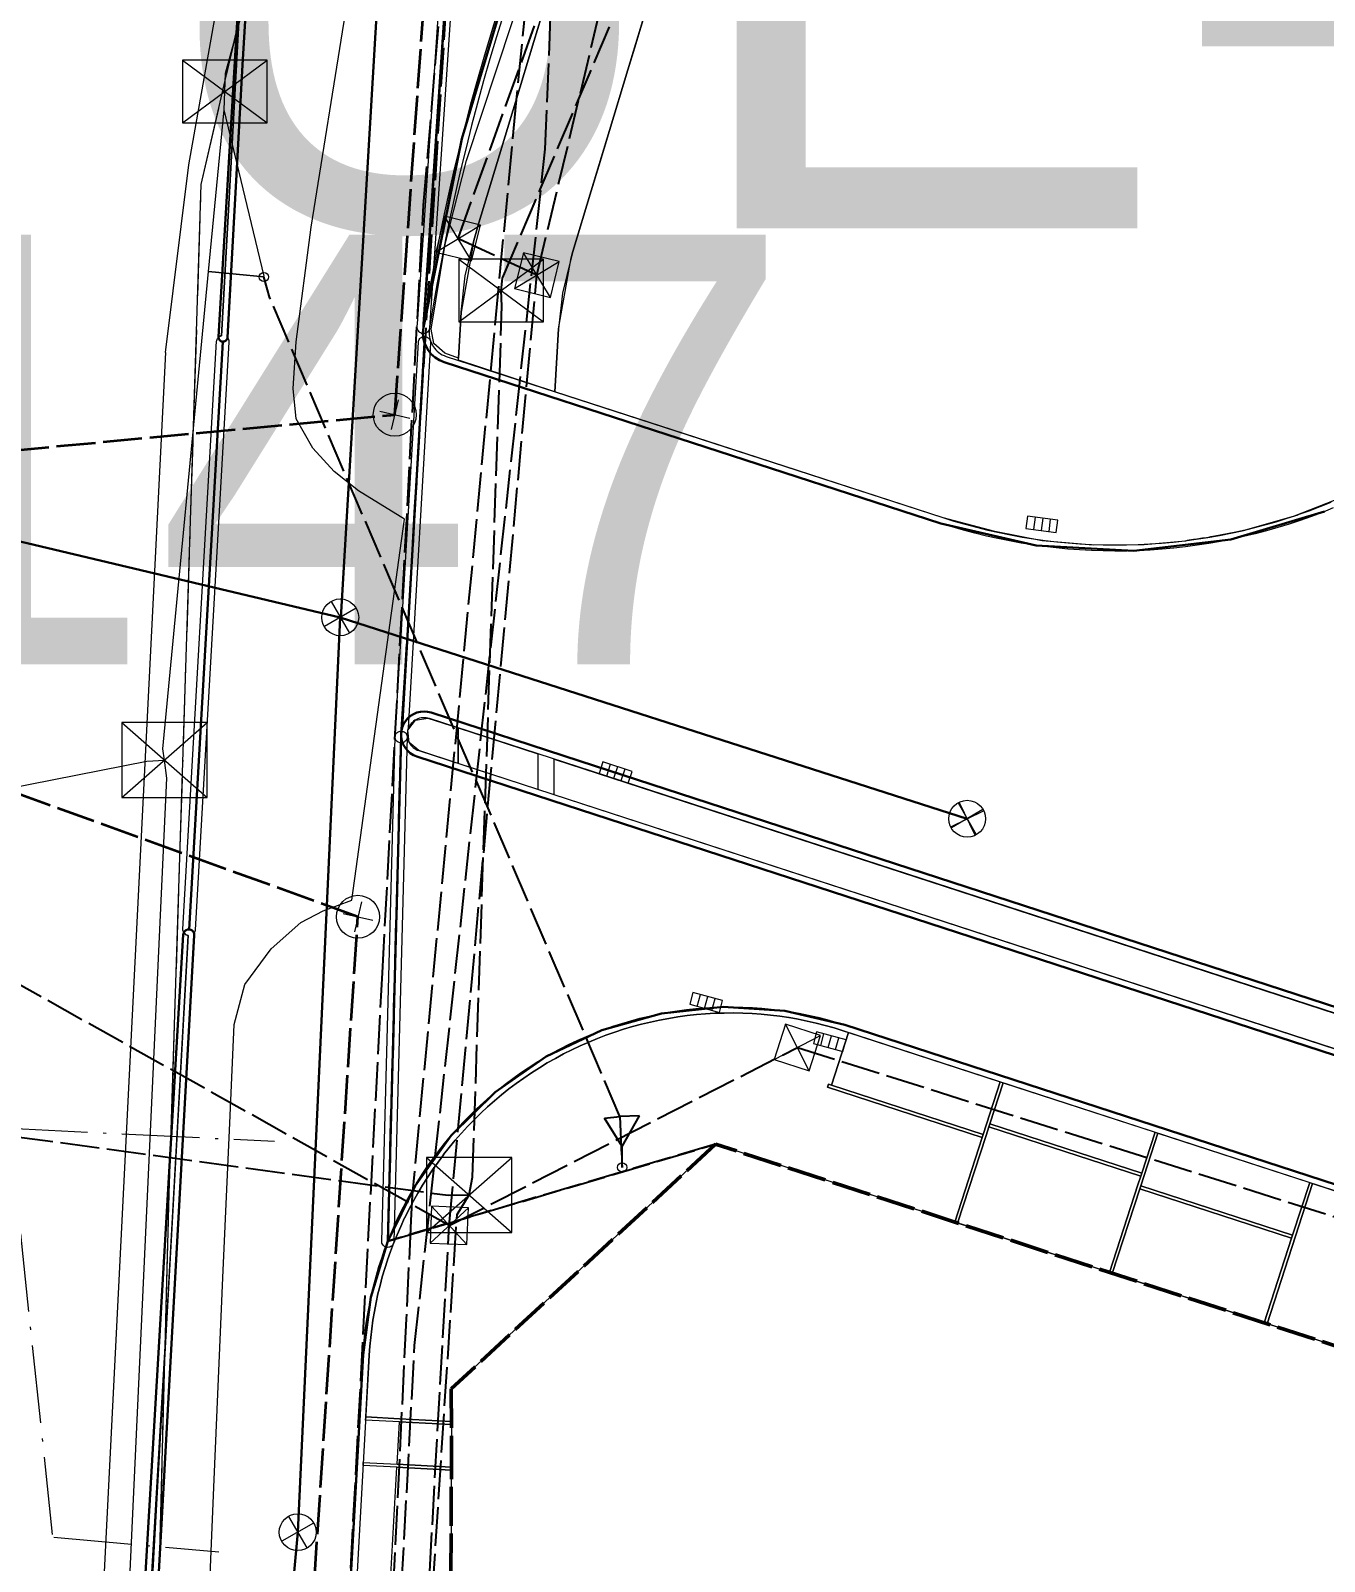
# Model space of a CAD drawing. Header units: metres. Extents: x 105014 to 106600, y 111320 to 118425.
# Drawn here: x 105715.6 to 105757.74, y 113969.18 to 114019.05 of the extents above; entities that cross this region are included whole.
import ezdxf
from ezdxf.enums import TextEntityAlignment as Align

# ---------------------------------------------------------------- set-up
doc = ezdxf.new("R2010")
doc.units = ezdxf.units.M
doc.linetypes.add('DASHDOT', pattern=[3.556, 2.54, -0.508, 0, -0.508])
doc.linetypes.add('DASHED', pattern=[1.524, 1.27, -0.254])
for name, color, linetype, lineweight in [('00-BASE-LIMITE', 7, 'DASHED', 50), ('00-BASE-UE', 42, 'DASHED', 25), ('10-PAV-CALZADA-BRT', 12, 'CONTINUOUS', 30), ('10-PAV-CALZADA-MIXTA', 8, 'CONTINUOUS', 30), ('10-PAV-SARDINEL', 252, 'CONTINUOUS', 13), ('20-EP-ZONA-DURA', 253, 'CONTINUOUS', 13), ('20-EP-ZONA-VERDE', 84, 'CONTINUOUS', 13), ('30-RED-ENEL-NODOS', 11, 'CONTINUOUS', 13), ('30-RED-ENEL-PROY', 1, 'DASHED', 25), ('30-RED-ETB-CAMARA', 151, 'CONTINUOUS', 13), ('30-RED-ETB-EXIST', 145, 'CONTINUOUS', 13), ('30-RED-ETB-PROY', 5, 'DASHED', 25), ('30-RED-MOVISTAR-PROY', 4, 'DASHED', 25), ('30-RED-VANTI-EXIST', 52, 'CONTINUOUS', 13), ('30-RED-VANTI-PROY', 2, 'DASHED', 25), ('30-RED-VANTI-RETIRO', 8, 'DASHDOT', 13), ('35-RH-ACUE-MENOR-EXIST', 151, 'CONTINUOUS', 13), ('35-RH-ACUE-MENOR-PROY', 5, 'DASHED', 25), ('35-RH-PLUV-COLECTOR', 96, 'CONTINUOUS', 30), ('35-RH-PLUV-NODOS', 94, 'CONTINUOUS', 13), ('35-RH-PLUV-RETIRO', 8, 'DASHDOT', 13), ('36-RH-SAN-COLECTOR-PROY', 6, 'DASHED', 35), ('36-RH-SAN-POZOS', 216, 'CONTINUOUS', 13), ('40-ROT-ESTACION', 1, 'CONTINUOUS', 25), ('40-ROT-UE', 7, 'CONTINUOUS', 25), ('60-PREDIAL-LOTE', 42, 'CONTINUOUS', 13)]:
    doc.layers.add(name, color=color, linetype=linetype, lineweight=lineweight)

# ---------------------------------------------------------------- blocks, each defined once
blk = doc.blocks.new('CAM_ETB_T_14')
for p, q in [((-1.39, -1.22), (1.39, 1.22)), ((-1.39, 1.22), (1.39, -1.22))]:
    blk.add_line(p, q)
blk.add_lwpolyline([(-1.39, -1.22), (1.39, -1.22), (1.39, 1.22), (-1.39, 1.22)], close=True)
blk = doc.blocks.new('CAM_ETB_T_13')
for p, q in [((-1.375, -1.025), (1.375, 1.025)), ((-1.375, 1.025), (1.375, -1.025))]:
    blk.add_line(p, q)
blk.add_lwpolyline([(-1.375, -1.025), (1.375, -1.025), (1.375, 1.025), (-1.375, 1.025)], close=True)
blk = doc.blocks.new('CAM_ETB_T_14A')
for p, q in [((-1.39, -1.22), (1.39, 1.22)), ((-1.39, 1.22), (1.39, -1.22))]:
    blk.add_line(p, q)
blk.add_lwpolyline([(-1.39, -1.22), (1.39, -1.22), (1.39, 1.22), (-1.39, 1.22)], close=True)
blk = doc.blocks.new('POSTE')
blk.add_circle((0, 0), 0.15)
blk = doc.blocks.new('CAJA_ENEL')
for p, q in [((-0.6, -0.6), (0.6, 0.6)), ((-0.6, 0.6), (0.6, -0.6))]:
    blk.add_line(p, q)
blk.add_lwpolyline([(-0.6, -0.6), (0.6, -0.6), (0.6, 0.6), (-0.6, 0.6)], close=True)
blk = doc.blocks.new('POZO_SAN')
for p, q in [((0, -0.5), (0, 0.5)), ((-0.5, 0), (0.5, 0))]:
    blk.add_line(p, q)
blk.add_circle((0, 0), 0.7)
blk = doc.blocks.new('POZO_PLUV')
for p, q in [((-0.42, -0.42), (0.42, 0.42)), ((-0.42, 0.42), (0.42, -0.42))]:
    blk.add_line(p, q)
blk.add_circle((0, 0), 0.6)
blk = doc.blocks.new('SUMIDERO')
for p, q in [((-0.25, -0.2), (-0.25, 0.2)), ((0, -0.2), (0, 0.2)), ((0.25, -0.2), (0.25, 0.2))]:
    blk.add_line(p, q)
blk.add_lwpolyline([(-0.5, -0.2), (0.5, -0.2), (0.5, 0.2), (-0.5, 0.2)], close=True)

msp = doc.modelspace()

# ---------------------------------------------------------------- linework, layer by layer
at = {"layer": '00-BASE-LIMITE'}
msp.add_lwpolyline([(105782.3816, 114013.2258), (105780.7395, 114008.8107), (105778.5836, 114004.6225), (105775.9445, 114000.7208), (105772.8597, 113997.1609), (105775.1539, 113996.4143), (105767.5701, 113973.1175), (105737.9081, 113982.7733), (105729.2995, 113974.8015), (105729.3091, 113973.1353), (105729.2861, 113968.1145)], dxfattribs=at)
at = {"layer": '00-BASE-UE'}
for points in [[(105729.7038, 114028.8785), (105728.4105, 114009.6341), (105728.4009, 114009.4911), (105728.3933, 114009.3779), (105728.3773, 114009.2115), (105728.3892, 114009.0448), (105728.4287, 114008.8823), (105728.1181, 114003.5331), (105727.8741, 113999.3287), (105727.6835, 113996.2855), (105727.6659, 113996.1648), (105727.6681, 113996.0427), (105727.6681, 113996.0323), (105727.2344, 113979.6134), (105737.9081, 113982.7733), (105729.2995, 113974.8015), (105729.3091, 113973.1353), (105729.2861, 113968.1145)], [(105782.3816, 114013.2258), (105780.7395, 114008.8107), (105778.5836, 114004.6225), (105775.9445, 114000.7208), (105772.8597, 113997.1609), (105775.1539, 113996.4143), (105772.2133, 113987.3807), (105770.8203, 113983.1017), (105770.3561, 113981.6755), (105769.1177, 113977.8719), (105767.5701, 113973.1175), (105737.9081, 113982.7733), (105727.2344, 113979.6134), (105727.6681, 113996.0323), (105727.6681, 113996.0427), (105727.6835, 113996.2855), (105727.8741, 113999.3287), (105728.1181, 114003.5331), (105729.7038, 114028.8785)]]:
    msp.add_lwpolyline(points, dxfattribs=at)
at = {"layer": '10-PAV-CALZADA-BRT'}
msp.add_lwpolyline([(105722.6717, 114025.1961), (105721.7205, 114009.0689), (105721.7209, 114009.046), (105721.725, 114009.0235), (105721.7325, 114009.0019), (105721.7432, 114008.9817), (105721.7571, 114008.9635), (105721.7736, 114008.9476), (105721.7923, 114008.9346), (105721.8129, 114008.9246), (105721.8348, 114008.918), (105721.8575, 114008.9149), (105720.7607, 113989.7691), (105720.7295, 113989.7681), (105720.699, 113989.7617), (105720.67, 113989.7501), (105720.6435, 113989.7336), (105720.6203, 113989.7128), (105720.601, 113989.6883), (105720.5863, 113989.6608), (105720.5765, 113989.6312), (105720.5721, 113989.6003), (105716.38, 113918.5322)], dxfattribs=at)
at = {"layer": '10-PAV-CALZADA-MIXTA'}
for points in [[(105730.8077, 114045.3045), (105728.3933, 114009.3779), (105728.3772, 114009.2114), (105728.3891, 114009.0446), (105728.4286, 114008.8821), (105727.7011, 113996.3495), (105727.6759, 113996.2491), (105727.6648, 113996.1462), (105727.668, 113996.0427), (105727.2341, 113979.6134), (105726.6853, 113977.7953), (105726.4303, 113975.9133), (105724.7854, 113946.2987)], [(105731.4369, 114021.5335), (105729.6482, 114015.5225), (105728.3933, 114009.3779), (105728.4009, 114009.491), (105728.4105, 114009.634), (105730.7959, 114045.127)], [(105718.5167, 113946.1347), (105720.9297, 113989.5803), (105720.9291, 113989.6084), (105720.924, 113989.6361), (105720.9147, 113989.6626), (105720.9014, 113989.6874), (105720.8843, 113989.7097), (105720.864, 113989.7291), (105720.8409, 113989.7451), (105720.8155, 113989.7573), (105720.7886, 113989.7654), (105720.7607, 113989.7691), (105721.8575, 114008.9149), (105721.8804, 114008.9155), (105721.9029, 114008.9196), (105721.9245, 114008.9273), (105721.9446, 114008.9382), (105721.9627, 114008.9521), (105721.9785, 114008.9687), (105721.9914, 114008.9876), (105722.0013, 114009.0083), (105722.0077, 114009.0302), (105722.0107, 114009.0529), (105722.3059, 114014.3583), (105722.4055, 114016.1477), (105722.5055, 114017.9371), (105722.6067, 114019.7263)], [(105770.8203, 113983.1017), (105733.4959, 113995.2519), (105728.6465, 113996.8305), (105728.5321, 113996.858), (105728.4147, 113996.8673), (105728.2974, 113996.8582), (105728.1829, 113996.8308), (105728.0742, 113996.7858), (105727.9738, 113996.7244), (105727.8842, 113996.648), (105727.8078, 113996.5585), (105727.7462, 113996.4582), (105727.7011, 113996.3495), (105727.6834, 113996.2855), (105727.6834, 113996.2855), (105727.8741, 113999.3296), (105728.4288, 114008.8822), (105728.5476, 114008.6404), (105728.6514, 114008.5109), (105728.7751, 114008.4004), (105728.9155, 114008.3118), (105729.0685, 114008.2477), (105745.2513, 114002.9963), (105748.3523, 114002.2779), (105751.5306, 114002.1017), (105754.692, 114002.473), (105757.743, 114003.3807)]]:
    msp.add_lwpolyline(points, dxfattribs=at)
for points in [[(105733.5077, 113993.6705), (105770.3559, 113981.6755), (105769.1177, 113977.8719), (105742.1263, 113986.6585), (105740.1645, 113987.1191), (105738.1533, 113987.245), (105736.1494, 113987.0325), (105734.2093, 113986.4877), (105732.3877, 113985.626), (105730.736, 113984.4715), (105729.3008, 113983.057), (105728.1225, 113981.4222), (105727.2344, 113979.6133), (105727.6682, 113996.0322), (105727.692, 113995.9122), (105727.7351, 113995.7977), (105727.7961, 113995.6916), (105727.8736, 113995.5969), (105727.9654, 113995.5161), (105728.0692, 113995.4512), (105728.1821, 113995.4041), (105733.5077, 113993.6705)], [(105727.6834, 113996.2855), (105727.6682, 113996.0427), (105727.6659, 113996.1647), (105727.6834, 113996.2855)]]:
    msp.add_lwpolyline(points, close=True, dxfattribs=at)
at = {"layer": '10-PAV-SARDINEL'}
for points in [[(105724.7854, 113946.2987), (105726.4303, 113975.9133), (105726.4501, 113976.2051), (105726.477, 113976.4963), (105726.5109, 113976.7868), (105726.552, 113977.0764), (105726.6001, 113977.3649), (105726.6552, 113977.6522), (105726.7173, 113977.938), (105726.7863, 113978.2222), (105726.8622, 113978.5046), (105726.945, 113978.7851), (105727.0347, 113979.0635), (105727.131, 113979.3397), (105727.2341, 113979.6134), (105727.668, 113996.0427), (105727.6644, 113996.1047), (105727.6659, 113996.1669), (105727.6726, 113996.2286), (105727.6843, 113996.2897), (105727.7011, 113996.3495), (105728.4286, 114008.8821), (105728.4054, 114008.9625), (105728.3891, 114009.0446), (105728.3797, 114009.1278), (105728.3772, 114009.2114), (105728.3818, 114009.295), (105728.3933, 114009.3779), (105730.8077, 114045.3045)], [(105731.0069, 114045.2865), (105728.5928, 114009.3645), (105728.5914, 114009.3503), (105728.581, 114009.2755), (105728.5774, 114009.2088), (105728.5794, 114009.1418), (105728.5869, 114009.0753), (105728.6, 114009.0095), (105728.6208, 114008.9374), (105728.6274, 114008.9043), (105728.6283, 114008.8705), (105727.9008, 113996.3379), (105727.8981, 113996.3148), (105727.8937, 113996.2955), (105727.8791, 113996.2437), (105727.8705, 113996.1985), (105727.8656, 113996.1526), (105727.8645, 113996.108), (105727.8677, 113996.0544), (105727.868, 113996.0427), (105727.8679, 113996.0374), (105727.434, 113979.6081), (105727.4311, 113979.5787), (105727.4217, 113979.544), (105727.3195, 113979.2726), (105727.2251, 113979.0023), (105727.2235, 113978.9976), (105727.1369, 113978.7285), (105727.1355, 113978.7239), (105727.0545, 113978.4493), (105726.98, 113978.1725), (105726.9123, 113977.8939), (105726.8513, 113977.6128), (105726.7965, 113977.3273), (105726.7493, 113977.0438), (105726.7092, 113976.7604), (105726.6758, 113976.475), (105726.6495, 113976.1895), (105726.6299, 113975.901), (105724.9851, 113946.2876)], [(105730.998, 114019.5673), (105730.7761, 114018.8494), (105730.5622, 114018.1305), (105730.3557, 114017.4088), (105730.1568, 114016.6849), (105729.9655, 114015.959), (105729.7819, 114015.2313), (105729.606, 114014.5013), (105729.4377, 114013.7697), (105729.2772, 114013.0364), (105729.1244, 114012.3014), (105728.9793, 114011.5646), (105728.842, 114010.8268), (105728.7126, 114010.0873), (105728.5933, 114009.3644), (105728.5905, 114009.3444), (105728.5821, 114009.3117), (105728.5683, 114009.2809), (105728.5495, 114009.2529), (105728.5262, 114009.2284), (105728.4992, 114009.2082), (105728.4692, 114009.1928), (105728.437, 114009.1827), (105728.4036, 114009.1781), (105728.3699, 114009.1792), (105728.3368, 114009.186), (105728.3053, 114009.1983), (105728.2764, 114009.2156), (105728.2508, 114009.2376), (105728.2292, 114009.2635), (105728.2124, 114009.2928), (105728.2006, 114009.3244), (105728.1944, 114009.3576), (105728.1938, 114009.3913), (105728.1955, 114009.4104), (105728.2014, 114009.5044), (105728.211, 114009.6474), (105730.5961, 114045.1241)], [(105730.7959, 114045.127), (105728.4105, 114009.634), (105728.4009, 114009.491), (105728.3933, 114009.3779), (105728.5153, 114010.1208), (105728.6452, 114010.8623), (105728.7829, 114011.6024), (105728.9283, 114012.341), (105729.0816, 114013.0781), (105729.2425, 114013.8135), (105729.4113, 114014.5471), (105729.5877, 114015.279), (105729.7718, 114016.0089), (105729.9636, 114016.7369), (105730.1631, 114017.4628), (105730.3702, 114018.1865), (105730.5849, 114018.9081), (105730.8072, 114019.6273)], [(105722.407, 114019.7377), (105722.3058, 114017.9484), (105722.2058, 114016.1589), (105722.1062, 114014.3694), (105721.8135, 114009.1094), (105721.788, 114009.1018), (105721.7638, 114009.0909), (105721.7412, 114009.0769), (105721.7207, 114009.0599), (105721.7205, 114009.0689), (105722.6717, 114025.1961)], [(105718.317, 113946.1458), (105720.7275, 113989.5719), (105720.6961, 113989.5798), (105720.6663, 113989.5928), (105720.639, 113989.6103), (105720.615, 113989.6321), (105720.5947, 113989.6574), (105720.5789, 113989.6857), (105720.5678, 113989.7162), (105720.5618, 113989.7481), (105720.561, 113989.7805), (105721.6578, 114008.9263), (105721.6622, 114008.9582), (105721.6716, 114008.989), (105721.686, 114009.0179), (105721.7048, 114009.0441), (105721.7276, 114009.0669), (105721.7538, 114009.0857), (105721.7827, 114009.1), (105721.8135, 114009.1094), (105722.1062, 114014.3694), (105722.2058, 114016.1589), (105722.3058, 114017.9484), (105722.407, 114019.7377)], [(105722.6067, 114019.7263), (105722.5055, 114017.9371), (105722.4055, 114016.1477), (105722.3059, 114014.3583), (105722.0107, 114009.0529), (105722.0077, 114009.0302), (105722.0013, 114009.0083), (105721.9914, 114008.9876), (105721.9785, 114008.9687), (105721.9627, 114008.9521), (105721.9446, 114008.9382), (105721.9245, 114008.9273), (105721.9029, 114008.9196), (105721.8804, 114008.9155), (105721.8575, 114008.9149), (105720.7607, 113989.7691), (105720.7886, 113989.7654), (105720.8155, 113989.7573), (105720.8409, 113989.7451), (105720.864, 113989.7291), (105720.8843, 113989.7097), (105720.9014, 113989.6874), (105720.9147, 113989.6626), (105720.924, 113989.6361), (105720.9291, 113989.6084), (105720.9297, 113989.5803), (105718.5167, 113946.1347)], [(105770.7584, 113982.9115), (105733.434, 113995.0617), (105728.5892, 113996.6388), (105728.5324, 113996.6542), (105728.479, 113996.6633), (105728.4254, 113996.667), (105728.3716, 113996.6655), (105728.3182, 113996.6587), (105728.2656, 113996.6466), (105728.2146, 113996.6295), (105728.1648, 113996.6072), (105728.1188, 113996.581), (105728.0744, 113996.5494), (105728.0331, 113996.5135), (105727.9962, 113996.4744), (105727.9633, 113996.4318), (105727.9348, 113996.3863), (105727.9107, 113996.338), (105727.8915, 113996.2875), (105727.8808, 113996.2496), (105727.8686, 113996.0545), (105727.8678, 113996.0302), (105727.8629, 113995.997), (105727.8526, 113995.9652), (105727.837, 113995.9355), (105727.8168, 113995.9088), (105727.7923, 113995.8859), (105727.7644, 113995.8674), (105727.7338, 113995.8538), (105727.7013, 113995.8455), (105727.6679, 113995.8427), (105727.6345, 113995.8456), (105727.6021, 113995.854), (105727.5715, 113995.8676), (105727.5436, 113995.8862), (105727.5193, 113995.9092), (105727.4991, 113995.936), (105727.4836, 113995.9657), (105727.4734, 113995.9976), (105727.4686, 113996.0308), (105727.4679, 113996.0552), (105727.4649, 113996.0917), (105727.4646, 113996.1059), (105727.4659, 113996.1691), (105727.467, 113996.1853), (105727.4732, 113996.2461), (105727.4754, 113996.2612), (105727.4838, 113996.298), (105727.4862, 113996.3213), (105727.6745, 113999.3417), (105728.2291, 114008.8938), (105728.2337, 114008.9263), (105728.2435, 114008.9576), (105728.2583, 114008.9868), (105728.2777, 114009.0133), (105728.3012, 114009.0362), (105728.3281, 114009.055), (105728.3577, 114009.0692), (105728.3892, 114009.0783), (105728.4218, 114009.0821), (105728.4545, 114009.0806), (105728.4866, 114009.0737), (105728.5171, 114009.0617), (105728.5453, 114009.0448), (105728.5703, 114009.0236), (105728.5915, 114008.9986), (105728.6083, 114008.9704), (105728.7193, 114008.7445), (105728.7533, 114008.6983), (105728.7967, 114008.6486), (105728.8448, 114008.6019), (105728.8958, 114008.56), (105728.9496, 114008.5229), (105729.0088, 114008.4889), (105729.068, 114008.4612), (105729.1352, 114008.4363), (105745.3121, 114003.1869), (105745.676, 114003.0729), (105746.0414, 114002.9669), (105746.4056, 114002.8692), (105746.4096, 114002.8682), (105746.775, 114002.7783), (105747.1463, 114002.6951), (105747.5183, 114002.6198), (105747.8937, 114002.552), (105748.2696, 114002.492), (105748.6435, 114002.4404), (105748.6476, 114002.4399), (105749.0247, 114002.3957), (105749.3992, 114002.3598), (105749.7785, 114002.3313), (105750.1589, 114002.3106), (105750.5391, 114002.2979), (105750.9198, 114002.293), (105751.3004, 114002.2961), (105751.681, 114002.3071), (105752.0566, 114002.3258), (105752.0608, 114002.326), (105752.4357, 114002.3525), (105752.4398, 114002.3528), (105752.8153, 114002.3871), (105753.1917, 114002.4294), (105753.1958, 114002.4299), (105753.5709, 114002.48), (105753.947, 114002.5381), (105754.3219, 114002.6041), (105754.6931, 114002.6774), (105755.0633, 114002.7586), (105755.4332, 114002.8477), (105755.8012, 114002.9445), (105756.1671, 114003.049), (105756.5307, 114003.161), (105756.8885, 114003.2794), (105756.8924, 114003.2807), (105757.2467, 114003.4062), (105757.2506, 114003.4076), (105757.6033, 114003.5408), (105757.9579, 114003.6832)], [(105758.0332, 114003.4979), (105757.6767, 114003.3547), (105757.3174, 114003.219), (105756.9552, 114003.0908), (105756.5905, 114002.9701), (105756.2234, 114002.857), (105755.854, 114002.7516), (105755.4825, 114002.6539), (105755.109, 114002.5639), (105754.7338, 114002.4816), (105754.3569, 114002.4072), (105753.9786, 114002.3406), (105753.599, 114002.2819), (105753.2182, 114002.2311), (105752.8364, 114002.1882), (105752.4539, 114002.1532), (105752.0707, 114002.1262), (105751.687, 114002.1072), (105751.303, 114002.0961), (105750.9189, 114002.093), (105750.5347, 114002.0979), (105750.1508, 114002.1107), (105749.7672, 114002.1316), (105749.3842, 114002.1603), (105749.0018, 114002.1971), (105748.6202, 114002.2417), (105748.2397, 114002.2943), (105747.8603, 114002.3548), (105747.4823, 114002.4231), (105747.1058, 114002.4992), (105746.7309, 114002.5832), (105746.3579, 114002.6749), (105745.9868, 114002.7744), (105745.6179, 114002.8815), (105745.2513, 114002.9963), (105729.0685, 114008.2477), (105728.9906, 114008.2766), (105728.9155, 114008.3118), (105728.8435, 114008.3532), (105728.7751, 114008.4004), (105728.711, 114008.4531), (105728.6514, 114008.5109), (105728.5968, 114008.5735), (105728.5476, 114008.6404), (105728.4288, 114008.8822), (105727.8741, 113999.3296), (105727.6834, 113996.2855), (105727.6834, 113996.2855), (105727.6722, 113996.2255), (105727.6659, 113996.1647), (105727.6646, 113996.1037), (105727.6682, 113996.0427), (105727.6834, 113996.2855), (105727.7011, 113996.3495), (105727.7273, 113996.4183), (105727.7601, 113996.4842), (105727.7992, 113996.5465), (105727.8442, 113996.6048), (105727.8948, 113996.6583), (105727.9503, 113996.7066), (105728.0103, 113996.7492), (105728.0742, 113996.7858), (105728.1413, 113996.8159), (105728.2111, 113996.8393), (105728.2829, 113996.8557), (105728.3559, 113996.8651), (105728.4295, 113996.8672), (105728.5029, 113996.8621), (105728.5755, 113996.8498), (105728.6465, 113996.8305), (105733.4959, 113995.2519), (105770.8203, 113983.1017)], [(105769.0558, 113977.6817), (105742.0656, 113986.4679), (105741.7734, 113986.5589), (105741.4825, 113986.6413), (105741.1916, 113986.7158), (105740.8962, 113986.7833), (105740.6016, 113986.8429), (105740.304, 113986.8951), (105740.2989, 113986.896), (105740.0024, 113986.9401), (105739.7032, 113986.9769), (105739.3994, 113987.0064), (105739.0989, 113987.0278), (105738.799, 113987.0415), (105738.7938, 113987.0416), (105738.4925, 113987.0475), (105738.1911, 113987.0457), (105737.8898, 113987.0362), (105737.585, 113987.0188), (105737.2847, 113986.9938), (105736.9851, 113986.9612), (105736.682, 113986.9202), (105736.3851, 113986.8723), (105736.0883, 113986.8167), (105735.7899, 113986.7528), (105735.4971, 113986.6821), (105735.2052, 113986.6036), (105734.9163, 113986.518), (105734.6298, 113986.4252), (105734.3412, 113986.3233), (105734.0599, 113986.2158), (105733.7801, 113986.1007), (105733.5015, 113985.9774), (105733.231, 113985.8495), (105732.9593, 113985.7123), (105732.6927, 113985.569), (105732.4297, 113985.4189), (105732.1706, 113985.262), (105731.9174, 113985.0996), (105731.6666, 113984.9296), (105731.4203, 113984.7533), (105731.1805, 113984.5721), (105730.9415, 113984.3818), (105730.7091, 113984.1866), (105730.4822, 113983.9859), (105730.2625, 113983.7814), (105730.0441, 113983.5674), (105729.8351, 113983.3517), (105729.6318, 113983.1309), (105729.6283, 113983.1271), (105729.4303, 113982.9007), (105729.2368, 113982.6675), (105729.0518, 113982.4327), (105729.0487, 113982.4287), (105728.8694, 113982.1887), (105728.6944, 113981.9415), (105728.5258, 113981.6898), (105728.3637, 113981.4339), (105728.2093, 113981.1758), (105728.0589, 113980.9091), (105727.9171, 113980.6416), (105727.7843, 113980.375), (105727.7821, 113980.3704), (105727.655, 113980.0978), (105727.5342, 113979.8204), (105727.4197, 113979.5382), (105727.4039, 113979.5072), (105727.383, 113979.4795), (105727.3576, 113979.4558), (105727.3285, 113979.4368), (105727.2965, 113979.4232), (105727.2627, 113979.4153), (105727.228, 113979.4134), (105727.1935, 113979.4175), (105727.1602, 113979.4275), (105727.1292, 113979.4432), (105727.1014, 113979.4639), (105727.0775, 113979.4892), (105727.0584, 113979.5182), (105727.0446, 113979.5501), (105727.0366, 113979.5839), (105727.0345, 113979.6186), (105727.4683, 113996.0375), (105727.4722, 113996.0719), (105727.482, 113996.1051), (105727.4973, 113996.1362), (105727.5178, 113996.1641), (105727.5428, 113996.188), (105727.5716, 113996.2073), (105727.6032, 113996.2214), (105727.6368, 113996.2298), (105727.6714, 113996.2322), (105727.7058, 113996.2287), (105727.7391, 113996.2192), (105727.7703, 113996.2042), (105727.7985, 113996.184), (105727.8227, 113996.1593), (105727.8423, 113996.1307), (105727.8567, 113996.0992), (105727.8654, 113996.0657), (105727.8654, 113996.0657), (105727.8756, 113996.003), (105727.8888, 113995.9531), (105727.9073, 113995.9029), (105727.9299, 113995.8558), (105727.9566, 113995.8116), (105727.9878, 113995.7696), (105728.023, 113995.7305), (105728.0618, 113995.695), (105728.1035, 113995.6635), (105728.1476, 113995.6364), (105728.1957, 113995.6128), (105728.2483, 113995.5929), (105733.5428, 113993.8688), (105733.5696, 113993.8607), (105733.5762, 113993.8585), (105770.4178, 113981.8657)], [(105770.3559, 113981.6755), (105733.5077, 113993.6705), (105728.1821, 113995.4041), (105728.1153, 113995.4294), (105728.0512, 113995.4608), (105727.9904, 113995.4983), (105727.9334, 113995.5413), (105727.8807, 113995.5896), (105727.8329, 113995.6427), (105727.7904, 113995.7001), (105727.7535, 113995.7612), (105727.7226, 113995.8256), (105727.6979, 113995.8926), (105727.6797, 113995.9617), (105727.6682, 113996.0322), (105727.6682, 113996.0322), (105727.2344, 113979.6133), (105727.35, 113979.8985), (105727.4729, 113980.1806), (105727.603, 113980.4595), (105727.7402, 113980.735), (105727.8844, 113981.0069), (105728.0356, 113981.275), (105728.1935, 113981.5391), (105728.3582, 113981.799), (105728.5295, 113982.0547), (105728.7073, 113982.3059), (105728.8915, 113982.5524), (105729.082, 113982.7942), (105729.2786, 113983.031), (105729.4812, 113983.2626), (105729.6896, 113983.489), (105729.9038, 113983.71), (105730.1236, 113983.9254), (105730.3489, 113984.1351), (105730.5794, 113984.3389), (105730.8151, 113984.5368), (105731.0558, 113984.7286), (105731.3014, 113984.9141), (105731.5516, 113985.0933), (105731.8063, 113985.2659), (105732.0654, 113985.432), (105732.3286, 113985.5914), (105732.5959, 113985.7441), (105732.867, 113985.8897), (105733.1417, 113986.0284), (105733.4199, 113986.1601), (105733.7014, 113986.2845), (105733.9859, 113986.4017), (105734.2734, 113986.5115), (105734.5636, 113986.6139), (105734.8563, 113986.7089), (105735.1514, 113986.7963), (105735.4486, 113986.8761), (105735.7478, 113986.9483), (105736.0487, 113987.0128), (105736.3512, 113987.0695), (105736.655, 113987.1185), (105736.96, 113987.1596), (105737.2659, 113987.1929), (105737.5726, 113987.2184), (105737.8799, 113987.236), (105738.1875, 113987.2457), (105738.4952, 113987.2475), (105738.8029, 113987.2414), (105739.1103, 113987.2275), (105739.4173, 113987.2056), (105739.7236, 113987.1759), (105740.0291, 113987.1383), (105740.3335, 113987.093), (105740.6366, 113987.0398), (105740.9382, 113986.9789), (105741.2382, 113986.9102), (105741.5364, 113986.8339), (105741.8325, 113986.75), (105742.1263, 113986.6585), (105769.1177, 113977.8719)], [(105716.0255, 113912.5223), (105716.38, 113918.5322), (105720.5721, 113989.6003), (105720.5765, 113989.6312), (105720.5863, 113989.6608), (105720.5895, 113989.6668), (105720.6096, 113989.6387), (105720.6343, 113989.6146), (105720.6627, 113989.595), (105720.6941, 113989.5806), (105720.7275, 113989.5719), (105720.0361, 113977.1163), (105716.5797, 113918.5204), (105716.2252, 113912.5103)]]:
    msp.add_lwpolyline(points, dxfattribs=at)
msp.add_lwpolyline([(105720.9339, 113989.6691), (105720.9196, 113989.6486), (105720.9147, 113989.6626), (105720.9014, 113989.6874), (105720.8843, 113989.7097), (105720.864, 113989.7291), (105720.8409, 113989.7451), (105720.8155, 113989.7573), (105720.7886, 113989.7654), (105720.7607, 113989.7691), (105721.8575, 114008.9149), (105721.8804, 114008.9155), (105721.9029, 114008.9196), (105721.9245, 114008.9273), (105721.9446, 114008.9382), (105721.9627, 114008.9521), (105721.9785, 114008.9687), (105721.9914, 114008.9876), (105722.0013, 114009.0083), (105722.0077, 114009.0302), (105722.0107, 114009.0435), (105722.0307, 114009.0149), (105722.0454, 114008.9833), (105722.0545, 114008.9496), (105722.0575, 114008.9149), (105722.0572, 114008.9035), (105720.9604, 113989.7577), (105720.9577, 113989.7344), (105720.9486, 113989.7007), (105720.9339, 113989.6691)], close=True, dxfattribs=at)
at = {"layer": '20-EP-ZONA-DURA'}
for points in [[(105735.6479, 114019.7345), (105735.2667, 114018.4739), (105735.0523, 114017.7651), (105734.4569, 114015.7959), (105734.1082, 114014.6425), (105733.8615, 114013.8265), (105733.2659, 114011.8573), (105733.2017, 114011.6447), (105732.9283, 114010.4984), (105732.7931, 114009.3283), (105732.6795, 114007.2861), (105729.5315, 114008.3077), (105729.5351, 114008.3743), (105729.6187, 114009.8761), (105729.7553, 114011.0585), (105730.0313, 114012.2159), (105730.2029, 114012.7835), (105730.7983, 114014.7527), (105731.3939, 114016.7221), (105731.9893, 114018.6913), (105732.5849, 114020.6607)], [(105716.2252, 113912.5103), (105716.5797, 113918.5204), (105720.0361, 113977.1163), (105718.317, 113946.1458), (105716.8237, 113919.2605), (105716.7701, 113918.3023), (105716.7206, 113917.4046), (105716.6228, 113915.7123), (105716.5173, 113914.0207)]]:
    msp.add_lwpolyline(points, dxfattribs=at)
for points in [[(105732.1241, 113995.4881), (105732.1241, 113994.3314), (105729.5235, 113995.1779), (105729.5235, 113996.3347), (105732.1241, 113995.4881)], [(105742.2403, 113986.4109), (105741.6833, 113984.6993), (105741.5879, 113984.7299), (105741.5571, 113984.6353), (105746.597, 113982.9951), (105745.6996, 113980.237), (105737.9081, 113982.7733), (105729.2995, 113974.8015), (105729.3056, 113973.7375), (105727.6167, 113973.8315), (105726.5183, 113973.8924), (105726.6299, 113975.901), (105726.6495, 113976.1895), (105726.6758, 113976.475), (105726.7092, 113976.7604), (105726.7493, 113977.0438), (105726.7965, 113977.3273), (105726.8513, 113977.6128), (105726.9123, 113977.8939), (105726.98, 113978.1725), (105727.0545, 113978.4493), (105727.1355, 113978.7239), (105727.1369, 113978.7285), (105727.2235, 113978.9976), (105727.2251, 113979.0023), (105727.3195, 113979.2726), (105727.4196, 113979.5382), (105727.4219, 113979.5439), (105727.5342, 113979.8204), (105727.655, 113980.0978), (105727.7821, 113980.3704), (105727.7843, 113980.375), (105727.9171, 113980.6416), (105728.0589, 113980.9091), (105728.2093, 113981.1758), (105728.3637, 113981.4339), (105728.5258, 113981.6898), (105728.6944, 113981.9415), (105728.8694, 113982.1887), (105729.0487, 113982.4287), (105729.0518, 113982.4327), (105729.2368, 113982.6675), (105729.4303, 113982.9007), (105729.6283, 113983.1271), (105729.6318, 113983.1309), (105729.8351, 113983.3517), (105730.0441, 113983.5674), (105730.2625, 113983.7814), (105730.4822, 113983.9859), (105730.7091, 113984.1866), (105730.9415, 113984.3818), (105731.1805, 113984.5721), (105731.4203, 113984.7533), (105731.6666, 113984.9296), (105731.9174, 113985.0996), (105732.1706, 113985.262), (105732.4297, 113985.4189), (105732.6927, 113985.569), (105732.9593, 113985.7123), (105733.231, 113985.8495), (105733.5015, 113985.9774), (105733.7801, 113986.1007), (105734.0599, 113986.2158), (105734.3412, 113986.3233), (105734.6298, 113986.4252), (105734.9163, 113986.518), (105735.2052, 113986.6036), (105735.4971, 113986.6821), (105735.7899, 113986.7528), (105736.0883, 113986.8167), (105736.3851, 113986.8723), (105736.682, 113986.9202), (105736.9851, 113986.9612), (105737.2847, 113986.9938), (105737.585, 113987.0188), (105737.8898, 113987.0362), (105738.1911, 113987.0457), (105738.4925, 113987.0475), (105738.7938, 113987.0416), (105738.799, 113987.0415), (105739.0989, 113987.0278), (105739.3994, 113987.0064), (105739.7032, 113986.9769), (105740.0024, 113986.9401), (105740.2989, 113986.896), (105740.304, 113986.8951), (105740.6016, 113986.8429), (105740.8962, 113986.7833), (105741.1916, 113986.7158), (105741.4825, 113986.6413), (105741.7734, 113986.5589), (105742.0656, 113986.4679), (105742.2403, 113986.4109)], [(105751.6675, 113981.4493), (105750.7389, 113978.5965), (105745.7945, 113980.2061), (105746.7229, 113983.0587), (105746.8157, 113983.3441), (105751.7603, 113981.7345), (105751.6675, 113981.4493)], [(105761.7469, 113978.1681), (105760.8183, 113975.3154), (105755.8739, 113976.9249), (105756.8023, 113979.7777), (105757.3593, 113981.4893), (105762.3041, 113979.8796), (105761.7469, 113978.1681)], [(105756.6764, 113979.7139), (105755.7789, 113976.9559), (105750.8339, 113978.5656), (105751.7317, 113981.3231), (105756.6764, 113979.7139)], [(105729.3091, 113973.1353), (105729.2875, 113968.4305), (105727.3227, 113968.5397), (105727.5287, 113972.2477), (105729.3009, 113972.1533), (105729.3013, 113972.2531), (105727.5343, 113972.3475), (105727.6111, 113973.7315), (105729.3062, 113973.6375), (105729.3091, 113973.1353)]]:
    msp.add_lwpolyline(points, close=True, dxfattribs=at)
at = {"layer": '20-EP-ZONA-VERDE'}
for points in [[(105732.5849, 114020.6607), (105731.9893, 114018.6913), (105731.3939, 114016.7221), (105730.7983, 114014.7527), (105730.2029, 114012.7835), (105730.0313, 114012.2159), (105729.6187, 114009.8761), (105729.5351, 114008.3743), (105729.0861, 114008.5401), (105728.7298, 114008.8572), (105728.6429, 114009.3271), (105729.1073, 114012.0945), (105729.7977, 114014.8149), (105733.7467, 114026.7729)], [(105758.3129, 114003.8345), (105756.7601, 114003.2361), (105755.1569, 114002.7803), (105754.8597, 114002.7129), (105754.3491, 114002.6091), (105754.0541, 114002.5561), (105754.0371, 114002.5533), (105753.9671, 114002.5415), (105753.9005, 114002.5305), (105753.7669, 114002.5093), (105753.5255, 114002.4735), (105753.4927, 114002.4687), (105753.4783, 114002.4667), (105753.2759, 114002.4399), (105753.2145, 114002.4171), (105751.8727, 114002.2937), (105750.2065, 114002.2885), (105748.5469, 114002.4249), (105747.0051, 114002.7277), (105745.3271, 114003.1819), (105738.4395, 114005.4171), (105732.6795, 114007.2861), (105732.7931, 114009.3283), (105733.2017, 114011.6447), (105733.2659, 114011.8573), (105733.8615, 114013.8265), (105734.4569, 114015.7959), (105735.0523, 114017.7651), (105735.6479, 114019.7345)]]:
    msp.add_lwpolyline(points, dxfattribs=at)
for points in [[(105728.5403, 113996.6527), (105729.5235, 113996.3347), (105729.5235, 113995.1779), (105728.2441, 113995.5943), (105727.9294, 113995.8576), (105727.8846, 113996.2655), (105728.1346, 113996.5909), (105728.5403, 113996.6527)], [(105765.1955, 113984.7225), (105764.8549, 113983.6765), (105732.6583, 113994.1573), (105732.6583, 113995.3143), (105765.1955, 113984.7225)], [(105747.1849, 113984.8013), (105746.6278, 113983.09), (105741.6833, 113984.6993), (105742.2403, 113986.4109), (105747.1849, 113984.8013)], [(105741.6833, 113984.6993), (105746.6278, 113983.09), (105746.597, 113982.9951), (105741.5571, 113984.6353), (105741.5879, 113984.7299), (105741.6833, 113984.6993)], [(105747.2799, 113984.7705), (105746.8466, 113983.439), (105746.8157, 113983.3441), (105746.7229, 113983.0587), (105745.7945, 113980.2061), (105745.6995, 113980.2369), (105746.597, 113982.9951), (105746.6278, 113983.09), (105747.1849, 113984.8013), (105747.2799, 113984.7705)], [(105752.2247, 113983.1607), (105751.7913, 113981.8295), (105746.8466, 113983.439), (105747.2799, 113984.7705), (105752.2247, 113983.1607)], [(105751.7913, 113981.8295), (105751.7603, 113981.7345), (105746.8157, 113983.3441), (105746.8466, 113983.439), (105751.7913, 113981.8295)], [(105752.3197, 113983.1299), (105751.7626, 113981.4181), (105751.7317, 113981.3231), (105750.8339, 113978.5657), (105750.7389, 113978.5965), (105751.6675, 113981.4493), (105751.7603, 113981.7345), (105751.7913, 113981.8295), (105752.2247, 113983.1607), (105752.3197, 113983.1299)], [(105757.2643, 113981.5203), (105756.7073, 113979.809), (105751.7626, 113981.4181), (105752.3197, 113983.1299), (105757.2643, 113981.5203)], [(105756.7073, 113979.809), (105756.6764, 113979.7139), (105751.7317, 113981.3231), (105751.7626, 113981.4181), (105756.7073, 113979.809)], [(105757.3593, 113981.4893), (105756.8023, 113979.7777), (105755.8739, 113976.9249), (105755.7789, 113976.9559), (105756.6764, 113979.7139), (105756.7073, 113979.809), (105757.2643, 113981.5203), (105757.3593, 113981.4893)], [(105727.6167, 113973.8315), (105729.3057, 113973.7375), (105729.3063, 113973.6375), (105727.6111, 113973.7315), (105726.5073, 113973.7835), (105726.5133, 113973.8927), (105727.6167, 113973.8315)], [(105727.5343, 113972.3475), (105729.3013, 113972.2531), (105729.3009, 113972.1533), (105727.5287, 113972.2477), (105726.4303, 113972.3087), (105726.4359, 113972.4085), (105727.5343, 113972.3475)]]:
    msp.add_lwpolyline(points, close=True, dxfattribs=at)
at = {"layer": '30-RED-ENEL-PROY'}
for points in [[(105732.0915, 114011.0835), (105741.2585, 114049.5135)], [(105729.5217, 114012.2745), (105735.8373, 114029.8387)], [(105732.0915, 114011.0835), (105729.5217, 114012.2745)], [(105729.2371, 113980.1269), (105732.0915, 114011.0835)], [(105729.2371, 113980.1269), (105711.2197, 113990.2167)], [(105729.2371, 113980.1269), (105740.5741, 113985.9239)], [(105740.5741, 113985.9239), (105758.8799, 113980.1609)], [(105727.8221, 113955.1639), (105729.2371, 113980.1269)]]:
    msp.add_lwpolyline(points, dxfattribs=at)
at = {"layer": '30-RED-ETB-EXIST'}
for points in [[(105721.925, 114017.065), (105721.951, 114017.662), (105729.906, 114046.675), (105739.171, 114080.366), (105741.95, 114089.145), (105742.396, 114090.017), (105742.444, 114089.992)], [(105723.197, 114011.023), (105721.394, 114011.196), (105721.899, 114016.469), (105721.925, 114017.065)], [(105723.203, 114011.049), (105721.899, 114016.469), (105721.925, 114017.065)], [(105719.956, 113995.287), (105719.904, 113995.653), (105721.394, 114011.196), (105723.197, 114011.023)], [(105684.953, 113988.646), (105685.566, 113988.581), (105719.382, 113995.252), (105719.956, 113995.287)], [(105718.268, 113954.644), (105718.209, 113955.238), (105720.04, 113994.696), (105719.956, 113995.287)]]:
    msp.add_lwpolyline(points, dxfattribs=at)
at = {"layer": '30-RED-ETB-PROY'}
for points in [[(105730.926, 114010.583), (105730.972, 114010.988), (105740.203, 114032.636), (105741.047, 114033.417)], [(105734.866, 113982.019), (105734.873, 113982.702), (105734.293, 113983.623), (105734.791, 113983.68), (105723.394, 114010.336), (105723.197, 114011.023)], [(105729.885, 113981.12), (105729.993, 113981.699), (105730.952, 114010.075), (105730.926, 114010.583)], [(105710.531, 113983.644), (105729.197, 113981.109), (105729.885, 113981.12)], [(105734.866, 113982.019), (105734.873, 113982.702), (105735.428, 113983.694), (105734.791, 113983.68), (105734.866, 113982.019)], [(105724.418, 113902.156), (105724.426, 113902.772), (105729.492, 113980.488), (105729.885, 113981.12)]]:
    msp.add_lwpolyline(points, dxfattribs=at)
at = {"layer": '30-RED-MOVISTAR-PROY'}
for points in [[(105732.3636, 114015.1889), (105733.9073, 114053.8585), (105747.0425, 114100.9483), (105756.1983, 114120.1375), (105814.1362, 114210.2194)], [(105721.1683, 113882.1502), (105724.5547, 113910.5455), (105728.1083, 113976.2131), (105732.3636, 114015.1889)]]:
    msp.add_lwpolyline(points, dxfattribs=at)
at = {"layer": '30-RED-VANTI-EXIST'}
msp.add_lwpolyline([(105718.4766, 113915.5228), (105718.6339, 113922.4429), (105719.2395, 113947.8099), (105720.1133, 113981.1787), (105721.1593, 114014.0323), (105729.4755, 114050.0875), (105734.4411, 114072.4395), (105742.8363, 114092.3855), (105747.7619, 114103.8245), (105751.6205, 114113.1251), (105754.0647, 114118.8853), (105754.9175, 114120.2685)], dxfattribs=at)
at = {"layer": '30-RED-VANTI-PROY'}
msp.add_lwpolyline([(105723.0949, 113915.2215), (105723.4981, 113920.8795), (105724.6913, 113944.0477), (105725.9483, 113967.4421), (105727.0603, 113988.3507), (105728.3959, 114013.3611), (105730.6783, 114040.3445), (105731.4573, 114048.1333), (105734.9819, 114053.5943), (105736.8243, 114065.2785), (105738.5657, 114072.6891), (105741.0411, 114081.8181), (105745.6237, 114095.1253), (105747.9125, 114101.3023), (105753.8317, 114113.7905), (105753.9255, 114115.2211), (105755.2749, 114117.9493), (105756.4833, 114118.6705), (105756.7763, 114119.1933)], dxfattribs=at)
at = {"layer": '30-RED-VANTI-RETIRO'}
msp.add_lwpolyline([(105718.4766, 113915.5228), (105718.6339, 113922.4429), (105719.2395, 113947.8099), (105720.1133, 113981.1787), (105721.1593, 114014.0323), (105729.4755, 114050.0875), (105734.4411, 114072.4395), (105742.8363, 114092.3855), (105747.7619, 114103.8245), (105751.6205, 114113.1251), (105754.0647, 114118.8853), (105754.9175, 114120.2685)], dxfattribs=at)
at = {"layer": '35-RH-ACUE-MENOR-EXIST'}
for points in [[(105720.75, 114014.68), (105726.02, 114044.33), (105736.05, 114077.4), (105756.61, 114125.28), (105788.41, 114176.16)], [(105719.99, 114008.56), (105720.75, 114014.68)], [(105719.99, 114008.56), (105715.81, 113925.45)]]:
    msp.add_lwpolyline(points, dxfattribs=at)
at = {"layer": '35-RH-ACUE-MENOR-PROY'}
msp.add_lwpolyline([(105775.1931, 114152.6134), (105763.6431, 114134.3395), (105761.1454, 114128.2512), (105756.3603, 114119.9945), (105745.8364, 114099.0822), (105739.7999, 114075.749), (105735.7646, 114060.1459), (105734.5946, 114048.474), (105734.1831, 114044.3879), (105731.4187, 114016.7899), (105728.028, 113981.1086), (105727.9867, 113980.2826), (105727.8323, 113977.0842), (105726.6892, 113953.5314), (105726.9974, 113951.7182), (105726.4346, 113939.5222), (105725.9422, 113938.1362), (105725.9112, 113936.9908), (105724.1511, 113899.9751)], dxfattribs=at)
at = {"layer": '35-RH-PLUV-COLECTOR'}
for points in [[(105729.2259, 114059.3113), (105725.7042, 113999.9239)], [(105729.2259, 114059.3113), (105725.7042, 113999.9239)], [(105695.3607, 114007.1276), (105725.6853, 113999.9349)], [(105695.3607, 114007.1276), (105725.6853, 113999.9349)], [(105725.6853, 113999.9349), (105724.299, 113970.1352)], [(105725.6853, 113999.9349), (105724.299, 113970.1352)], [(105746.1067, 113993.3758), (105725.6853, 113999.9349)], [(105746.1067, 113993.3758), (105725.6853, 113999.9349)], [(105724.299, 113970.1352), (105720.863, 113932.5512)], [(105724.299, 113970.1352), (105720.863, 113932.5512)]]:
    msp.add_lwpolyline(points, dxfattribs=at)
at = {"layer": '35-RH-PLUV-RETIRO'}
for points in [[(105716.3125, 113970.056), (105714.9158, 113983.2909), (105723.544, 113982.869)], [(105716.3505, 113969.9679), (105721.7245, 113969.498)]]:
    msp.add_lwpolyline(points, dxfattribs=at)
at = {"layer": '36-RH-SAN-COLECTOR-PROY'}
for points in [[(105727.4599, 114006.5371), (105731.2818, 114060.3264)], [(105693.6832, 114003.3772), (105727.4599, 114006.5371)], [(105726.2618, 113990.1802), (105684.1834, 114005.4052)], [(105721.75, 113921.41), (105726.2618, 113990.1802)]]:
    msp.add_lwpolyline(points, dxfattribs=at)
at = {"layer": '60-PREDIAL-LOTE'}
for points in [[(105721.3167, 113965.6132), (105721.5822, 113971.8561), (105721.8597, 113978.4171), (105722.0961, 113983.7123), (105722.233, 113986.6732), (105722.5815, 113987.9785), (105723.4392, 113989.1333), (105724.4034, 113989.9958), (105725.1312, 113990.376), (105726.0579, 113990.7198), (105727.7802, 114003.1351), (105726.2754, 114004.0565), (105725.4848, 114004.6871), (105724.7906, 114005.4507), (105724.2493, 114006.3971), (105724.1498, 114007.3934), (105724.2441, 114008.9128), (105724.7406, 114012.6446), (105725.8511, 114019.6203)], [(105782.3814, 114013.2255), (105780.7394, 114008.8105), (105778.5836, 114004.6224), (105775.9444, 114000.7207), (105772.8597, 113997.161), (105775.1538, 113996.4142), (105775.1538, 113996.4142), (105767.5701, 113973.1174), (105737.9082, 113982.7732), (105729.2995, 113974.8015), (105729.3091, 113973.1353), (105729.2861, 113968.1144)]]:
    msp.add_lwpolyline(points, dxfattribs=at)

# ---------------------------------------------------------------- block references
at = {"layer": '30-RED-ENEL-NODOS'}
for p, rotation in [((105729.5216, 114012.2745), 76.1), ((105732.0914, 114011.0834), 76.1), ((105740.574, 113985.9238), 72.1), ((105729.237, 113980.1268), 87.7)]:
    msp.add_blockref('CAJA_ENEL', p, dxfattribs=dict(at, rotation=rotation))
at = {"layer": '30-RED-ETB-CAMARA'}
for name, p in [('CAM_ETB_T_13', (105721.925, 114017.065)), ('CAM_ETB_T_13', (105730.926, 114010.583)), ('POSTE', (105723.197, 114011.023)), ('CAM_ETB_T_14A', (105719.956, 113995.287)), ('CAM_ETB_T_14', (105729.885, 113981.12)), ('POSTE', (105734.866, 113982.019))]:
    msp.add_blockref(name, p, dxfattribs=at)
at = {"layer": '35-RH-PLUV-NODOS'}
for name, p, rotation in [('SUMIDERO', (105748.5403, 114002.9649), 172.3), ('SUMIDERO', (105748.5403, 114002.9649), 172.3), ('SUMIDERO', (105748.5403, 114002.9649), 172.3), ('POZO_PLUV', (105725.6853, 113999.9349), 255), ('POZO_PLUV', (105725.6853, 113999.9349), 255), ('SUMIDERO', (105734.6527, 113994.878), 161.8), ('SUMIDERO', (105734.6527, 113994.878), 161.8), ('SUMIDERO', (105734.6527, 113994.878), 161.8), ('POZO_PLUV', (105746.1067, 113993.3758), 71), ('POZO_PLUV', (105746.1067, 113993.3758), 255), ('POZO_PLUV', (105746.1067, 113993.3758), 255), ('SUMIDERO', (105737.6049, 113987.3916), 344.8), ('SUMIDERO', (105737.6049, 113987.3916), 344.8), ('SUMIDERO', (105741.6309, 113986.1146), 344.8), ('POZO_PLUV', (105724.299, 113970.1352), 255), ('POZO_PLUV', (105724.299, 113970.1352), 255)]:
    msp.add_blockref(name, p, dxfattribs=dict(at, rotation=rotation))
at = {"layer": '36-RH-SAN-POZOS', "rotation": 257}
for p in [(105727.4599, 114006.5371), (105726.2618, 113990.1802)]:
    msp.add_blockref('POZO_SAN', p, dxfattribs=at)

# ---------------------------------------------------------------- texts
at = {"layer": '40-ROT-ESTACION'}
msp.add_text('Calle 147', height=14, dxfattribs=at).set_placement((105700.9327, 113994.2021), align=Align.BOTTOM_CENTER)
at = {"layer": '40-ROT-UE'}
msp.add_text('UE-08', height=18, dxfattribs=at).set_placement((105753.3577, 114021.6058), align=Align.MIDDLE_CENTER)

doc.saveas('drawing.dxf')
